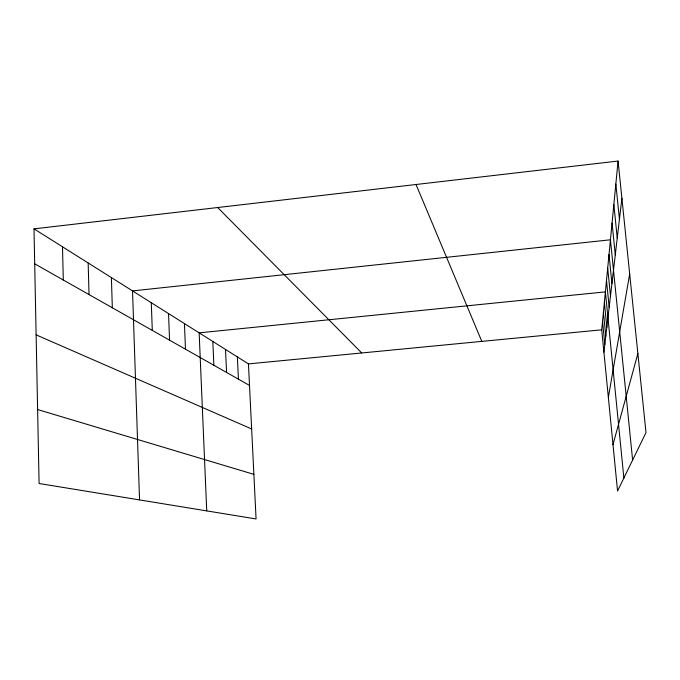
<?xml version="1.0" encoding="UTF-8"?>
<svg xmlns="http://www.w3.org/2000/svg" width="680" height="680" viewBox="0 0 680 680"><rect width="100%" height="100%" fill="white"/><g stroke="black" fill="none" stroke-linecap="round" stroke-linejoin="round"><path stroke-width="1.02" d="M618.069 161.049L646 432.582L617.55 490.994L601.715 329.817L618.069 161.049L34 228.854L39.092 483.506L256.071 518.95L248.447 363.894L34 228.854M603.917 352.197L621.894 198.245M608.362 397.426L629.68 273.904M612.994 444.61L637.874 353.558M248.447 363.894L601.715 329.817M37.612 409.538L253.878 474.351M36.117 334.857L251.651 428.961M34.697 263.823L249.509 385.441M217.676 207.536L361.734 352.962M416.032 184.501L481.797 341.385M615.842 184.042L619.438 219.266M613.853 204.603L617.244 238.042M612.06 223.082L615.281 254.915M632.612 460.062L610.436 239.793L132.532 290.904L139.544 499.919M609.008 254.55L611.923 283.628M607.699 268.056L610.487 295.936M606.5 280.449L609.169 307.232M623.866 478.023L605.395 291.873L199.155 332.851L206.728 510.892M604.375 302.43L606.832 327.267M603.423 312.222L605.787 336.183M602.539 321.334L604.817 344.471M237.371 356.915L238.425 379.168M225.513 349.452L226.576 372.453M212.806 341.445L213.869 365.262M184.441 323.587L185.478 349.188M168.538 313.574L169.558 340.17M151.292 302.71L152.294 330.395M111.401 277.593L112.328 307.776M88.171 262.964L89.037 294.584M62.501 246.806L63.299 280.015"/></g></svg>
